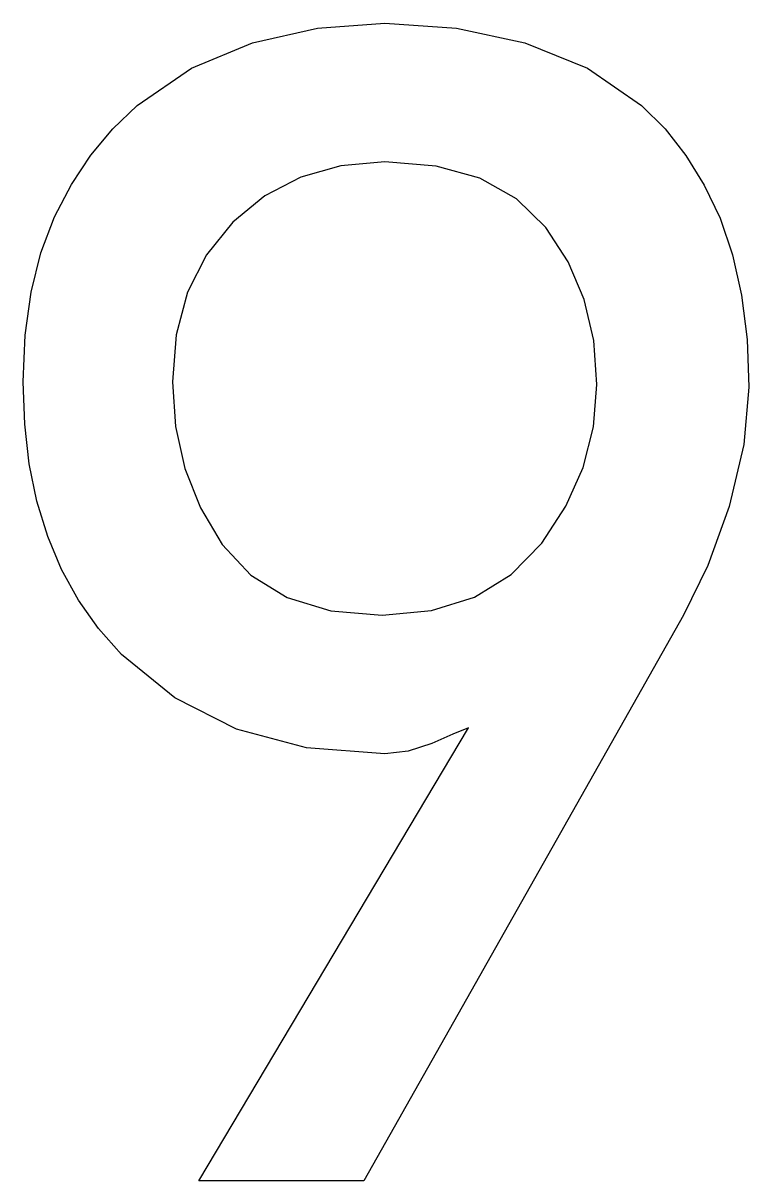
# Model space of a CAD drawing. Extents: x 0.72 to 4.57, y 4.07 to 10.21.
import ezdxf

# ---------------------------------------------------------------- set-up
doc = ezdxf.new("R2010")
doc.units = 0
doc.layers.get('0').update_dxf_attribs({"linetype": 'CONTINUOUS'})

msp = doc.modelspace()

# ---------------------------------------------------------------- linework, layer by layer
at = {"color": 0}
for p, q in [((2.28299, 10.1823), (2.63889, 10.2083)), ((2.63889, 10.2083), (3.0191, 10.1823)), ((1.9375, 10.1042), (2.28299, 10.1823)), ((3.0191, 10.1823), (3.38194, 10.1042)), ((1.61458, 9.96875), (1.9375, 10.1042)), ((3.38194, 10.1042), (3.71349, 9.96875)), ((1.32639, 9.77083), (1.61458, 9.96875)), ((3.71349, 9.96875), (4, 9.77083)), ((1.19748, 9.648), (1.32639, 9.77083)), ((4, 9.77083), (4.125, 9.64763)), ((1.0816, 9.50868), (1.19748, 9.648)), ((4.125, 9.64763), (4.23611, 9.507)), ((0.978733, 9.35286), (1.0816, 9.50868)), ((2.63889, 9.47222), (2.40625, 9.45225)), ((2.91103, 9.45057), (2.63889, 9.47222)), ((4.23611, 9.507), (4.33333, 9.34901)), ((2.40625, 9.45225), (2.19444, 9.39236)), ((3.1441, 9.38547), (2.91103, 9.45057)), ((0.888889, 9.18056), (0.978733, 9.35286)), ((2.19444, 9.39236), (2.00342, 9.29253)), ((3.33811, 9.27696), (3.1441, 9.38547)), ((4.33333, 9.34901), (4.41667, 9.17361)), ((2.00342, 9.29253), (1.83333, 9.15278)), ((3.49306, 9.125), (3.33811, 9.27696)), ((0.815972, 8.9905), (0.888889, 9.18056)), ((1.83333, 9.15278), (1.69358, 8.98003)), ((4.41667, 9.17361), (4.48346, 8.9796)), ((3.61154, 8.94271), (3.49306, 9.125)), ((0.763889, 8.78131), (0.815972, 8.9905)), ((1.69358, 8.98003), (1.59375, 8.78125)), ((4.48346, 8.9796), (4.53119, 8.76563)), ((3.69618, 8.74306), (3.61154, 8.94271)), ((0.732639, 8.553), (0.763889, 8.78131)), ((1.59375, 8.78125), (1.53386, 8.55642)), ((3.74696, 8.52604), (3.69618, 8.74306)), ((4.53119, 8.76563), (4.55985, 8.53168)), ((0.722222, 8.30556), (0.732639, 8.553)), ((1.53386, 8.55642), (1.51389, 8.30556)), ((3.76389, 8.29167), (3.74696, 8.52604)), ((4.55985, 8.53168), (4.56944, 8.27778)), ((0.73036, 8.08247), (0.722222, 8.30556)), ((1.51389, 8.30556), (1.53033, 8.0695)), ((3.74567, 8.06728), (3.76389, 8.29167)), ((4.56944, 8.27778), (4.5434, 7.97396)), ((0.754775, 7.87153), (0.73036, 8.08247)), ((1.53033, 8.0695), (1.57981, 7.84728)), ((3.69097, 7.85243), (3.74567, 8.06728)), ((4.5434, 7.97396), (4.46528, 7.64583)), ((0.795464, 7.67275), (0.754775, 7.87153)), ((1.57981, 7.84728), (1.66228, 7.63894)), ((3.59983, 7.64714), (3.69097, 7.85243)), ((0.852431, 7.48611), (0.795464, 7.67275)), ((1.66228, 7.63894), (1.77778, 7.44444)), ((3.47222, 7.45139), (3.59983, 7.64714)), ((4.46528, 7.64583), (4.35243, 7.3316)), ((0.925672, 7.31164), (0.852431, 7.48611)), ((1.77778, 7.44444), (1.92969, 7.28039)), ((3.30989, 7.28435), (3.47222, 7.45139)), ((1.01519, 7.14931), (0.925672, 7.31164)), ((4.35243, 7.3316), (4.22222, 7.06944)), ((1.92969, 7.28039), (2.12153, 7.16319)), ((3.11458, 7.16499), (3.30989, 7.28435)), ((1.12098, 6.99914), (1.01519, 7.14931)), ((2.12153, 7.16319), (2.35331, 7.09289)), ((2.88628, 7.09337), (3.11458, 7.16499)), ((2.35331, 7.09289), (2.625, 7.06944)), ((4.22222, 7.06944), (2.52778, 4.06944)), ((2.625, 7.06944), (2.88628, 7.09337)), ((1.24306, 6.86111), (1.12098, 6.99914)), ((1.52561, 6.63026), (1.24306, 6.86111)), ((1.85243, 6.46533), (1.52561, 6.63026)), ((1.65278, 4.06944), (3.08333, 6.47222)), ((2.22353, 6.36638), (1.85243, 6.46533)), ((3.08333, 6.47222), (3, 6.43756)), ((2.88889, 6.38889), (2.76389, 6.34722)), ((3, 6.43756), (2.88889, 6.38889)), ((2.63889, 6.33333), (2.22353, 6.36638)), ((2.76389, 6.34722), (2.63889, 6.33333)), ((2.52778, 4.06944), (1.65278, 4.06944))]:
    msp.add_line(p, q, dxfattribs=at)

doc.saveas('drawing.dxf')
